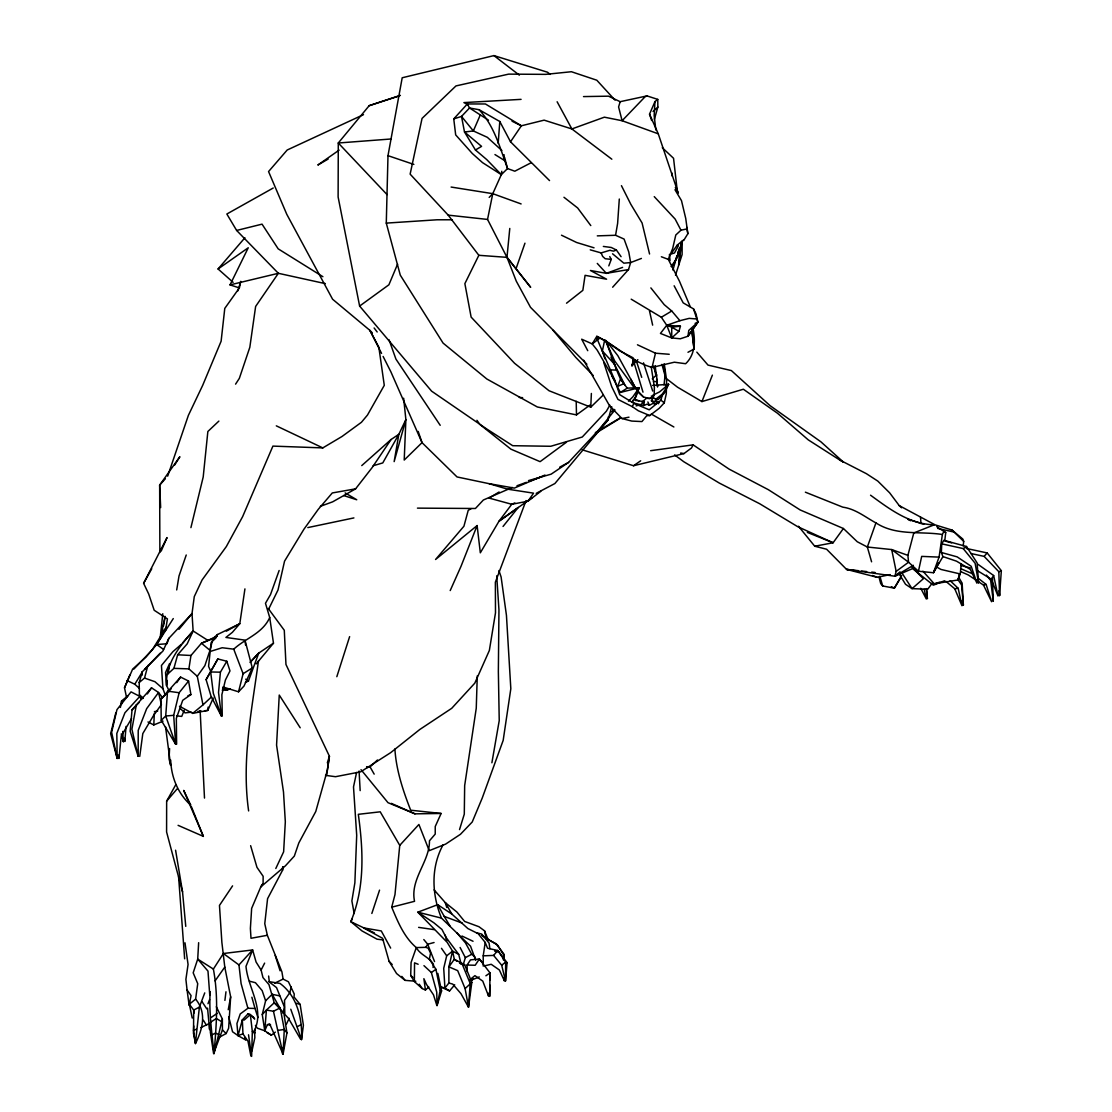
<?xml version="1.0" encoding="UTF-8"?>
<svg xmlns="http://www.w3.org/2000/svg" width="1112" height="1112" viewBox="0 0 1112 1112"><rect width="100%" height="100%" fill="white"/><g stroke="black" fill="none" stroke-linecap="round" stroke-linejoin="round"><path stroke-width="1.5" d="M440.31 986.733L444.925 988.054L448.873 983.022L448.9 966.856L452.556 951.135L447.177 942.337L417.82 912.187L437.669 904.681L451.833 914.036L467.888 928.562L478.16 933.677L485.207 942.434L487.57 948.258L497.773 950.496L507.086 962.658L505.543 980.951L501.679 965.23L493.617 955.416L483.22 955.833L483.233 966.147M674.136 285.784L683.185 302.853L693.527 308.9L696.015 313.834L697.891 322.16L687.953 336.241L680.294 338.785L671.731 337.923L671.731 327.136L666.755 325.288L661.334 317.24L631.199 299.184M138.166 756.355L138.222 730.375L146.673 708.636L158.543 692.498L151.538 687.814L132.022 709.887L130.16 731.209L138.166 756.355L131.897 729.222L136.401 704.605M175.779 784.683L166.647 801.14L166.591 831.984L182.535 891.838L185.76 926.352M682.17 241.082L682.101 254.606L675.498 275.206M505.543 980.951L505.668 962.075L497.773 950.496L493.617 955.416M159.878 552.442L159.655 485.124L179.866 456.698L174.64 465.038M210.515 1031.213L209.542 1029.17L209.598 1023.332L200.855 1027.599M232.575 885.861L219.467 905.418L221.872 942.351L224.791 967.079L230.657 996.88L228.627 1028.266L226.153 1033.521L218.842 1037.51M489.794 984.982L489.683 996.421L490.017 972.917L479.355 959.003L470.501 959.892L467.082 965.049L467.276 971.679M489.836 980.089L489.878 975.182M428.787 986.997L425.423 990.041L422.143 988.512L414.359 981.548L414.554 962.853L418.154 964.257M121.542 704.146L121.583 700.977L127.949 695.806M170.692 760.094C171.206 777.149 177.976 793.704 190.805 805.213L183.689 790.396L203.357 836.377L178.087 825.34M590.111 404.99L576.489 414.901L537.332 406.978L486.834 378.997L443.076 343.094L400.292 275.15L386.281 223.109L387.991 155.666L402.197 77.77L493.937 55.6L547.521 72.224L550.176 74.407M693.068 328.791C695.5 340.8 695.208 354.825 685.631 363.721L674.345 362.206L652.049 367.419L655.482 353.199L669.229 354.283M244.64 1037.774L245.919 1040.081L238.037 1035.619L242.346 1019.843L248.073 1013.81L250.353 1014.575L252.327 1031.505L251.632 1056.4L248.518 1034.799M414.359 981.548L410.703 975.432L411.079 962.492L416.305 947.591C404.059 937.207 397.748 921.653 391.716 907.17L394.982 894.59L399.75 845.356L380.221 811.816L358.314 814.318C363.304 850.374 365.056 887.446 350.808 921.667L362.025 930.939L377.024 939.181L383.418 939.946M477.27 675.901L476.256 708.233L464.663 785.6L464.288 814.165L459.534 829.58M290.774 1009.237L301.547 1039.595L303.395 1025.181L300.143 1004.428L294.027 996.964L294.249 994.045L288.425 981.771L283.115 979.102L281.92 971.888L267.353 935.289L264.767 923.683L267.575 898.677L282.531 870.265L282.656 866.887M193.752 1025.959L193.432 1033.173L195.504 1043.501C202.662 1029.003 206.971 1012.81 195.615 999.132L197.727 983.675L193.182 972.819L197.714 959.1L198.645 942.698M615.033 100.122L596.797 80.217L571.415 71.724L545.7 74.365L508.643 74.129L455.989 85.916L422.06 118.4L410.133 174.139L448.192 215.13L478.841 255.301L464.872 283.63L471.127 317.101L514.564 363.276L549.064 390.757L590.764 407.173L591.375 393.453M941.364 552.497L957.168 556.876L971.207 566.3L976.975 583.202L970.303 569.386L956.515 561.171L942.948 556.598L941.364 552.497L941.739 543.837L943.879 540.307L966.509 546.506L977.101 562.908L978.574 582.813L977.976 579.686M142.155 675.151L142.308 671.745L162.95 650.993L168.815 638.371L192.015 613.588L194.28 596.602L202.106 579.936L226.334 546.562L242.652 516.593L272.913 446.107L322.814 447.9L342.01 436.488L361.442 422.282L367.488 415.04L384.279 385.336L378.844 347.194L369.935 330.403L332.585 299.225L286.785 214.324L268.562 171.554L287.188 150.009L363.499 114.647M147.979 721.98L153.803 724.941L154.318 713.306M169.58 748.529L169.052 758.884L170.622 765.223L165.535 726.831M583.508 96.591L608.514 96.174L620.148 101.692L647.003 95.91L657.762 99.385L654.968 101.595L654.162 115.579L655.844 129.993M210.599 671.036L208.57 666.366L211.169 642.486L215.825 638.052L217.465 634.535L239.789 623.707L244.932 588.887M258.457 660.834C251.771 710.498 241.457 760.594 248.629 810.926M300.907 1036.023L300.699 1039.4L288.564 1018.481L284.825 1014.366L284.519 1000.3L289.912 992.516L291.149 986.803M216.312 1006.749L222.358 1019.009L214.004 1053.62C216.451 1025.375 218.647 997.13 213.379 969.066L223.387 953.512L252.632 949.954L256.08 962.019L261.111 970.053L262.946 977.545L268.951 984.593L274.247 1002.76L283.852 1013.088L286.938 1032.909L283.073 1054.19L269.618 1023.818L267.394 1024.694L264.753 1030.782L271.411 1035.161L275.331 1032.103M204.747 992.891L199.395 1007.111L195.406 1043.64L193.544 1030.393L193.696 1010.071L189.346 1004.219L191.069 995.574L187.066 989.944L185.899 979.352L188.067 964.465L184.981 942.781M178.949 629.322L192.015 613.588L193.127 630.977C179.588 646.169 165.146 663.794 166.564 685.478L169.385 691.594M619.301 199.034L617.619 223.387L615.575 235.271L624.096 239.08L628.78 252.007L630.643 262.571L628.516 269.563L612.656 287.216M999.076 590.68L999.563 595.601L1001.342 570.692L987.178 552.942L966.328 548.452M498.176 143.392L499.802 121.5L479.105 109.727L469.528 107.989L467.36 103.958L453.752 118.901L455.684 134.899L472.308 153.512L482.525 162.63L501.331 174.626L507.531 168.565C500.15 148.118 494.298 125.948 479.105 109.727M503.375 959.851L503.736 954.972L497.467 945.005L481.774 935.414M264.753 1030.782L266.407 1010.071L274.247 1002.76L280.196 1007.889L284.269 1029.476L283.073 1054.19L273.455 1011.239L266.407 1010.071L262.265 1014.519L264.753 1030.782L257.331 1028.183L255.454 1025.403M126.045 726.4L124.836 741.509L124.544 738.271M226.806 661.251L220.412 672.176L218.522 692.456L221.427 716.1L211.155 696.557L206.109 679.654L217.841 658.957L226.806 661.251L229.989 670.911L225.416 680.016L221.872 694.708L222.275 716.072M208.125 707.107L207.805 710.401L192.682 713.39L179.449 706.217M509.782 228.446L506.975 257.345L516.274 281.141L530.507 307.315L586.886 364.222M664.059 384.905L665.032 375.578L663.92 364.152M503.653 959.517L504.195 954.443L496.119 943.754L486.194 938.75L484.526 930.813L478.924 926.713L464.621 921.431L456.893 912.007L445.342 902.68L434.111 889.878M679.724 254.773L678.654 264.99L681.795 241.721M680.071 251.368L680.613 246.252M160.045 639.233L162.783 613.727M922.946 571.207L934.233 583.814L958.03 579.964L960.212 573.959L961.282 563.909M214.004 1053.62C211.947 1033.006 208.82 1012.142 210.182 991.64M282.476 1053.87L283.185 1047.448M963.214 545.867L963.701 541.391L962.811 539.056L951.997 530.049L935.081 524.85L899.247 505.612L889.642 492.825L877.799 481.093L866.401 473.684L839.755 460.007L808.257 439.865L777.469 413.233L743.358 389.228L701.936 401.571L677.569 387.226L664.893 377.454M254.342 1033.785L254.843 1029.406M608.431 416.666L608.028 420.03L554.888 483.539L536.206 493.353M944.797 540.488L945.728 532.606L936.749 526.685M224.902 1000.383L225.972 991.793M433.054 967.496L433.444 964.354C429.357 957.084 420.322 955.111 416.305 947.591L425.84 947.327L428.217 948.258L430.552 953.137L429.385 959.058L435.918 969.317L440.227 990.139L437.03 1005.582L436.738 992.126L431.373 972.527L423.95 965.647M454.725 984.815L449.554 990.917L444.925 988.054L443.716 968.302L446.69 955.806L452.556 951.135L454.322 959.295L464.663 964.743L471.822 982.382L468.513 1007.236L460.993 993.683L452.737 984.106L448.873 983.022M139.737 756.41L142.809 733.572L153.275 715.947L161.393 704.577L158.543 692.498L162.56 697.655M478.841 255.301L506.975 257.345L530.563 287.202L506.975 257.345L487.542 219.425L492.769 193.669L501.331 174.626L501.79 171.248M167.273 680.419L166.564 685.478L165.549 672.552L169.594 663.516L168.204 673.663M189.624 1001.968L189.137 1005.304L187.066 989.944M326.608 775.439L329.416 756.243L285.965 664.49L284.283 630.282L268.242 608.486M650.631 450.694L693.11 444.856L729.055 469.097L768.336 489.683L800.181 509.963L843.41 528.506L857.282 541.766L867.346 547.021L891.685 549.564L908.56 562.213L918.442 571.234L933.427 572.736L939.07 557.112L942.364 534.483L943.879 531.453L945.728 532.606M483.22 955.833L485.207 942.434M192.682 713.39L202.982 704.869L197.283 676.291L188.887 668.882L190.958 655.482L201.467 643.264L217.396 636.12M633.826 402.989L643.751 405.56L644.348 401.654L635.466 400.417L634.632 397.887M658.54 403.739L658.749 402.433L655.371 400.445M176.697 589.93L179.004 576.002L186.232 554.999M491.893 762.79L499.232 720.59L498.357 671.481L498.954 609.849L496.716 575.808M120.402 707.427L121.583 700.977M228.238 1009.738L230.657 996.88M161.532 636.064L162.825 629.378M163.464 626.042L165.09 617.674M681.587 241.804L679.279 253.731L681.559 242.499M282.531 870.265L283.185 866.971M160.434 638.385L165.035 616.326M604.9 358.815L602.384 350.975L604.636 340.216M672.927 270.049L676.916 255.816M167.676 476.158L188.387 415.36L202.676 385.364L221.121 341.217L224.777 308.399L239.372 287.911L240.776 281.35L237.843 290.927M356.577 772.479L353.505 786.935L356.702 835.321L354.867 882.831L351.878 900.915L354.158 913.522M958.03 579.964L959.364 573.736M251.979 1050.979L254.843 1037.649L254.565 1029.92M918.442 571.234L921.695 556.389L939.07 557.112M583.647 360.205L609.598 405.838L621.997 418.543L631.755 421.073L641.93 421.573L646.739 415.721L649.742 415.554L659.221 408.299L664.267 402.822L666.297 393.745L666.63 380.401L664.295 364.124M165.563 630.504L167.425 618.884L154.193 610.266L148.702 594.016L143.615 583.327L167.036 537.569L161.171 551.107M282.935 1013.282L284.422 1006.986L276.527 987.595L268.798 981.576L280.029 983.439C297.349 996.241 302.492 1018.87 301.547 1039.595M637.843 359.621L631.991 365.695L633.576 358.981M190.916 527.63L203.204 476.992L207.861 431.498L218.869 421.1M173.68 715.322L179.129 692.734L188.567 681.044L180.575 677.083L160.92 699.212L161.24 720.312L175.64 744.206L173.68 715.322L165.716 716.003L161.24 720.312M262.265 1014.519L265.615 1000.786L272.162 994.309L279.737 995.893M115.787 712.973L110.658 733.725L117.177 758.467L116.816 733.475L124.933 712.764L139.834 696.404L131.049 691.872L116.955 709.664L111.631 732.294L117.177 758.467M596.894 338.409L615.172 381.194L619.69 394.649L633.937 403.392L649.213 409.814L660.945 400.195L662.446 394.121M212.92 638.608L209.959 650.325L201.467 643.264L212.92 638.608L217.465 634.535M222.914 686.98L238.552 691.803L243.097 673.733L233.742 649.172L222.178 647.74L210.627 651.34M210.321 1031.88L213.587 1053.523L222.442 1029.934L222.358 1019.009M798.458 526.24L814.748 546.228L826.605 549.231L846.566 569.4L894.882 576.224L896.161 571.387L891.685 549.564L907.892 555.347L908.56 562.213L896.161 571.387M907.892 555.347L913.786 532.954L934.261 524.808C909.602 524.28 889.586 509.101 870.543 495.201M142.781 698.572L139.403 694.889L139.195 682.518L144.518 678.07L147.896 665.462M167.328 674.442L173.917 668.354L177.656 654.787L187.219 643.806L193.127 630.977L207.638 640.234M611.739 406.728L608.028 420.03L568.579 462.397L551.135 474.171L528.492 480.606M654.384 119.29L657.845 107.086L657.762 99.385M139.195 682.518L142.308 671.745M253.897 1031.561C265.337 1009.376 248.004 988.624 245.988 966.356L252.632 949.954L238.955 964.924L241.095 983.564L247.906 1008.264L240.22 1013.949L236.925 1023.61L238.037 1035.619L242.944 1033.84L247.962 1041.166L250.895 1055.983M620.148 101.692L618.592 106.96L622.108 120.721L658.262 133.815L678.264 193.154L675.318 187.497M678.904 331.39L680.433 326.219L666.755 325.288L660.445 333.433L671.731 337.923L678.904 331.39L671.731 327.136L680.433 326.219M463.176 964.868L465.344 957.64L460.104 947.48M437.03 1005.582L441.589 990.917L437.836 973.417M327.331 762.818L329.416 756.243L327.275 770.491L315.766 811.51L298.822 842.952L294.332 856.087L285.45 865.789L260.764 886.931L251.646 908.379L250.395 928.381L250.992 938.278L267.353 935.289M336.825 676.694L349.627 636.634M209.445 651.854L204.886 665.629L197.283 676.291M371.839 913.466L379.553 890.128M611.808 375.786L620.329 392.453L627.279 388.13L639.192 387.699L635.397 396.762M633.784 362.901L631.991 365.695L634.16 359.245M677.931 252.813L679.474 248.323L677.917 256.65L671.3 266.407M126.559 697.488L124.516 687.8L132.634 669.118L145.936 657.136L156.667 644.529L173.277 618.578M168.815 638.371L166.967 643.765L156.667 644.529L166.341 627.14L152.274 649.811L133.857 669.077M516.107 268.492L524.961 243.18M620.329 392.453L639.192 387.699L635.828 397.234L632.061 402.127L633.77 399.305M805.38 492.185L842.799 507.155C855.656 508.99 864.941 516.941 875.922 522.904L867.346 547.021L871.586 561.81M279.14 570.484L270.536 594.517L265.476 603.288L269.716 617.549L273.482 643.181L256.246 663.878M245.391 682.379L248.421 681.1L258.735 653.105L273.482 643.181M608.806 265.879L611.239 259.388L609.765 256.58M526.059 500.567L495.368 582.16L495.493 612.823L489.349 650.492L474.81 683.143L451.722 708.316L419.794 729.486L390.673 752.657L360.719 771.811L335.504 776.704L325.524 775.356M605.484 340.133C610.655 353.13 614.658 366.446 620.496 379.011L617.702 386.295L623.832 383.751L627.279 388.13M208 1003.719L209.598 999.577M471.196 508.615L468.221 510.366L463.926 526.24L435.57 559.489L477.117 525.573L461.021 566.314L450.207 590.569M701.936 401.571L712.389 375.133M690.371 306.981L679.446 281.197L668.312 259.388L672.704 248.407L675.79 235.007L680.961 230.198L686.91 228.933M184.203 710.346L181.729 716.406L176.627 715.892M124.516 687.8L129.812 674.998M397.582 264.128L388.894 284.797L359.621 306.064L431.609 391.16L486.361 428.745L512.715 445.703L550.76 446.273L582.271 437.016L606.401 411.176L609.862 405.185M480.273 114.981L473.351 130.952L464.51 132.008L461.508 116.426L469.528 107.989L488.488 120.179M651.646 120.499L649.533 114.133L654.968 101.595M443.021 844.898C430.65 867.735 431.831 894.618 441.464 918.109L470.543 946.187L475.714 960.309M213.212 698.058L207.805 710.401L204.552 710.763M394.899 748.96C396.15 769.977 403.017 790.66 410.675 810.203L441.116 813.47L435.237 826.508L435.223 834.097L429.468 840.783C429.705 861.786 409.869 879.133 414.54 901.318L391.716 907.17M226.348 631.157L239.789 623.707L232.366 632.353L225.917 637.44L244.987 640.137L252.299 667.923L243.973 686.104L238.552 691.803M275.804 868.5L283.63 851.82L285.325 821.81L283.504 792.064L276.568 745.082L279.251 695.056L300.198 727.776M286.312 1024.374L289.19 1018.286M652.647 385.419L668.576 384.335L664.364 393.12L658.193 399.611L655.649 399.347L652.438 396.789M268.506 609.445L278.014 589.972L284.547 561.171L303.91 529.27L318.227 509.379L332.293 492.95L355.59 488.849L371.992 467.791L391.063 439.518L398.833 434.319L405.88 419.627L403.642 398.207M239.372 287.911L230.031 284.894L248.254 247.767L218.077 268.979L233.117 282.337M635.466 400.417L635.883 399.597L638.927 400.834M261.111 970.053L264.628 963.117M693.11 444.856L691.497 447.983L683.949 453.585L633.534 465.733L582.271 449.832M649.742 415.554L638.371 410.801L632.255 406.631L633.937 403.392M631.991 365.695L635.077 359.774M652.049 367.419C631.102 361.511 616.048 345.429 596.824 336.324L592.237 343.914L581.687 339.202L587.748 350.683M938.681 562.978L933.427 572.736L942.948 556.598M651.41 400.82L658.749 402.433L655.552 404.142L651.41 400.82L652.73 398.388L651.368 395.928M217.841 658.957L206.109 679.654M143.615 583.327L151.746 568.718M352.254 919.04L350.808 921.667L374.438 932.954M678.056 252.41L679.682 249.575L674.345 263.308L671.342 266.671M901.651 575.557L894.354 588.151L882.706 585.982L880.732 583.647L879.05 577.225M131.55 718.561L121.25 736.047L118.914 758.495L118.511 755.145M425.84 947.327L427.689 944.241L434.069 942.517M901.179 576.919L894.354 588.151L891.365 586.636M139.431 688.356L134.774 684.227L142.336 671.926M683.602 240.609L687.841 233.728L685.743 218.466L681.489 200.633L674.984 189.735M665.949 385.6L668.576 384.335L662.293 394.135L655.649 399.347M235.577 384.14L239.344 378.358L249.825 347.291L255.635 306.439L278.361 273.302L325.343 283.63M993.641 575.543L998.006 596.018L991.237 579.199L993.641 575.543L977.865 564.243M695.125 323.37L697.891 322.16L687.953 336.241L688.801 330.375L697.891 322.16L693.527 308.9M549.537 180.589L510.519 141.794L521.375 125.795L544.129 120.152L571.874 128.95L611.836 159.197M147.354 693.916L151.538 687.814M176.738 682.671L180.575 677.083M499.093 491.99L489.113 498.093L511.756 504.278L527.964 501.22L533.552 493.158L507.6 489.169L489.113 483.678L457.046 476.951L422.032 442.645L390.854 371.769L383.112 356.452M639.192 387.699L632.881 396.803L628.502 401.182M215.089 980.881L224.791 967.079M671.995 252.452L677.277 245.057L683.463 240.011M843.41 528.506L833.096 542.767L814.748 546.228M262.793 884.151L260.764 886.931L263.099 883.248L263.141 876.298L256.969 867.346L250.631 845.676M932.384 582.924L927.728 589.221L912.048 588.637L905.543 584.314L899.191 573.945M269.716 617.549C262.488 633.548 245.766 638.066 233.742 649.172M503.041 526.462L518.248 507.447L498.996 521.222L480.328 552.817L477.117 525.573M593.46 436.599L614.95 409.897M471.252 981.145L473.309 978.602M400.376 95.382L369.184 105.682L338.284 143.003L338.117 197.005L359.621 306.064M166.647 801.14L177.183 788.811M218.077 268.979L244.918 237.746M970.804 553.484L984.134 556.389L987.178 552.942M144.616 669.354L160.142 653.217M182.451 643.07L193.127 630.977M165.382 478.716L159.655 485.124L160.656 507.586M611.697 411.926L614.019 409.355M399.75 845.356L418.904 824.465L429.232 850.68L445.592 844.119L460.479 834.278L472.225 821.99L482.233 798.055L503.18 740.356L510.825 688.717L506.447 615.367L501.109 576.989L498.927 570.539M250.603 661.876L258.735 653.105L250.005 662.432M489.183 197.408L492.769 193.669L521.125 203.941M132.022 709.887L139.097 702.52M160.92 699.212L171.206 688.731M462.05 963.743L470.181 983.411L468.513 1007.236L465.108 988.596L471.822 982.382M590.764 407.173L603.01 395.233M202.982 704.869L211.558 696.849M377.468 759.982L370.046 766.891L367.113 767.558M653.05 111.464L657.845 107.086M361.761 465.594L391.063 439.518M652.271 378.831L656.65 374.952L653.119 366.015M181.298 644.362L172.874 651.702L161.448 665.49L162.908 688.648L165.132 694.652M641.971 402.071L646.336 398.374L652.73 398.388M944.519 580.77L933.329 585.19L912.618 568.593L894.882 576.224L900.039 571.846M668.576 384.335L659.611 391.869L652.744 395.26M644.348 401.654L640.86 404.56L636.106 405.894M195.615 999.132L189.346 1004.219L192.223 1018.064M470.015 979.616L474.921 975.641L482.761 981.118L488.571 996.143L488.071 992.988M501.679 965.23L505.668 962.075L507.086 962.658M566.536 303.201L582.841 290.357L585.079 275.331L606.582 279.195L590.43 270.494L606.36 273.344L628.516 269.563M527.964 501.22L540.779 491.309M566.495 442.187L540.098 461.661L510.922 449.165L479.87 424.437L476.923 420.28M531.939 497.828L498.996 521.222L511.756 504.278L514.814 502.916M431.373 972.527L435.918 969.317M339.132 150.12L317.837 165.035L328.123 159.072M188.567 681.044L190.916 694.583L182.702 700.324L176.335 718.408L176.627 744.192M485.888 975.794L490.017 972.917M633.534 465.733L640.679 460.799M211.28 1017.383L217.299 1013.296M243.097 673.733L252.299 667.923M210.766 1022.053L216.353 1018.522L221.33 1021.483M941.739 543.837L963.228 548.577L966.509 546.506M595.837 433.18L620.677 417.959M661.334 317.24L671.759 311.012L679.932 320.673L689.204 318.366L696.751 318.991M475.463 149.995L481.565 146.367L464.51 132.008L475.463 149.995L486.75 159.6L501.331 174.626M595.365 432.624L620.482 417.723M894.882 576.224L913.341 565.313M355.59 488.849L332.669 501.832L320.339 506.335M273.232 188.011L226.848 214.018L236.634 230.448L278.361 273.302L230.031 284.894M489.113 483.678L514.328 488.098L544.991 475.046M559.739 467.137L568.579 462.397M643.751 405.56L647.045 404.17L649.408 405.296L652.841 403.475L655.552 404.142M297.251 1026.696L301.31 1024.541M590.25 249.839L601.133 252.91L610.113 250.228M687.98 352.268L694.027 349.085L691.956 330.208M465.344 957.64L471.724 954.291L475.116 957.098M531.272 162.672L514.814 171.206L507.531 168.565L504.626 157.515M199.395 1007.111L193.696 1010.071L194.127 1013.046M211.502 1035.119L215.353 1033.159L219.259 1034.535M273.455 1011.239L280.196 1007.889M274.65 983.161L283.115 979.102M647.003 95.91L645.043 96.8L622.108 120.721L604.372 117.177L571.874 128.95L557.126 101.762M230.226 688.828L227.195 690.121L222.205 690.191M153.803 724.941L163.019 721.16M596.949 339.216L599.952 337.992L592.237 343.914L597.186 350.127L615.172 381.194M621.08 256.677L616.382 250.005L613.602 251.131L610.585 250.506M984.134 556.389L998.826 571.707L1001.342 570.692M193.544 1030.393L196.393 1029.253M470.487 980.45L479.258 976.948M187.914 695.751L190.916 694.583M641.415 258.429L630.643 262.571L623.846 263.169L612.559 253.786M622.595 267.38L606.36 273.344L597.283 263.419M512.298 487.459L483.359 500.011L475.422 508.49L417.445 508.128M516.997 485.749L526.393 482.33M531.091 480.62L542.044 476.631M679.932 320.673L666.755 325.288L671.731 337.923M369.184 105.682L399.486 95.799M453.752 118.901L461.508 116.426L473.351 130.952L487.334 137.318L501.873 150.523M934.233 583.814L939.974 582.104M373.173 465.733L382.778 462.926L398.833 434.319L394.148 461.619L405.88 419.627L404.212 460.048L422.032 442.645L418.195 431.442M236.634 230.448L262.043 224.151L278.195 248.852L322.897 276.707M484.818 965.786L491.198 964.285L499.371 969.984L504.473 981.02L503.736 977.754M983.494 585.079L986.135 584.467L991.598 601.717L983.494 585.079L968.26 574.946L960.893 571.693M307.829 527.588L353.908 517.914M858.297 570.664L846.566 569.4L877.215 577.337L890.198 574.598M621.997 418.543L628.989 417.181M154.401 711.638L157.723 711.013M278.278 1030.324L284.269 1029.476L286.938 1032.909M954.749 588.748L958.183 588.317L961.963 605.72L954.749 588.748L945.7 581.242M191.528 712.18L185.009 712.889L180.019 708.358M198.033 711.471L201.3 711.11M391.299 138.972L338.284 143.003L387.059 194.614M386.281 223.109L437.085 219.787L452.362 219.787M521.083 99.357L463.912 102.596L468.013 104.75M597.297 235.869L615.575 235.271M361.011 769.671L387.991 802.683L414.984 813.845L441.116 813.47M467.36 103.958L485.43 103.972L521.375 125.795L512.048 121.208M220.412 672.176L210.682 671.968L213.323 693.318L221.427 716.1M467.082 965.049L475.199 965.258L479.355 959.003L482.108 962.102M247.906 1008.264L255.009 1008.459L257.942 1017.577M267.394 1024.694L270.563 1024.791M173.917 668.354L188.887 668.882M609.974 369.851L616.09 370.087M519.235 397.484L522.612 397.651M177.656 654.787L190.958 655.482M366.599 766.696L370.046 766.891L374.174 774.133M390.646 948.091L381.277 930.952L363.624 927.908L382.57 938.292L389.117 961.38L396.581 973.542L405.06 980.353L415.818 981.257M861.647 571.026L866.679 571.568M871.711 572.096L875.061 572.458M448.192 215.13L487.542 219.425M611.239 259.388L605.192 258.721L602.648 256.413L601.133 252.91M603.343 246.433L611.266 247.476L616.382 250.005M942.364 534.483C919.985 531.036 896.147 536.012 875.922 522.904M179.129 692.734L167.551 691.122L165.716 716.003L175.64 744.206M846.566 569.4L853.251 570.331M418.626 927.38L434.236 929.646M653.508 381.305L656.928 381.833L657.678 386.545M451.111 187.052L492.769 193.669M680.697 453.015L683.949 453.585M494.687 951.149L499.288 952.164M937.652 528.408L954.124 532.078L963.701 541.391M960.212 573.959L940.947 569.441L936.61 566.953M476.659 932.843L481.677 934.038L489.085 943.059L489.878 948.717M441.464 918.109L417.82 912.187L433.888 922.793L441.937 929.437L446.232 937.694L458.7 954.36L461.23 964.354M249.435 981.173L255.44 982.702L262.154 990.611L265.615 1000.786M960.851 565.466L970.317 567.94M637.913 392.077L643.431 396.942L649.45 398.596L654.162 395.691L654.384 387.198L651.201 366.793M945.089 541.058L951.622 542.865M296.07 1003.232L300.143 1004.428M459.534 963.228L464.663 964.743M594.03 247.809L576.6 242.485L561.49 235.202M440.533 986.9L449.554 990.917M343.733 495.563L356.743 499.761L345.151 492.894M387.991 155.666L413.845 164.423M144.518 678.07L154.943 681.698L162.908 688.648M437.669 904.681L444.23 916.399L462.342 923.155M661.362 256.761L668.312 259.388M923.78 524.266L907.726 519.193L910.617 520.75M807.354 532.412L833.096 542.767L797.61 526.629L759.704 503.75L719.311 483.067L683.824 461.758L674.595 454.905M872.572 575.46L877.215 577.337M960.615 568.607L972.666 573.861M391.327 803.364L414.984 813.845M637.454 344.789L655.482 353.199M276.304 425.84L322.814 447.9M461.953 936.012L473.045 941.266M127.004 680.516L134.774 684.227M632.255 406.631L617.952 399.403L611.711 386.642L603.719 362.387M252.327 1031.505L254.912 1032.826M632.978 357.744L619.301 350.627L607.583 342.274L596.824 336.324M452.556 951.135L458.7 954.36M267.116 1032.798L271.411 1035.161M839.755 460.007L843.299 462.008L820.948 441.853L770.046 405.63L731.362 370.574L708.01 365.097L696.821 352.143M440.227 990.139L441.589 990.917M651.312 414.067L673.872 426.98M248.073 1013.81L253.397 1017.063L254.69 1019.037L250.353 1014.575L244.209 1020.051L242.346 1019.843L242.944 1033.84M976.531 570.095L991.237 579.199M494.951 154.554L504.862 160.712M213.379 969.066L197.714 959.1L207.986 971.11L209.751 995.101M238.037 1035.619L232.547 1031.769L228.725 1016.799M245.724 679.182L248.421 681.1M156.667 644.529L163.617 649.464M223.387 953.512L238.955 964.924M677.305 245.043L678.376 245.835L674.497 252.966L669.424 254.537L670.049 260.681M456.921 961.268L454.322 959.295L448.9 966.856L457.685 970.637L465.108 988.596M493.937 55.6L519.36 75.157M563.965 197.269L577.642 207.958L590.792 225.583M978.046 578.101L986.135 584.467M660.945 400.195L664.267 402.822M671.759 311.012L664.225 304.66L650.867 287.897M139.403 694.889L143.073 698.072M410.703 975.432L412.927 977.42M899.247 505.612L901.623 507.795M662.293 147.701L673.552 158.293L677.416 192.223M950.134 580.686L958.183 588.317M951.997 530.049L954.124 532.078M222.442 1029.934L226.153 1033.521M911.937 567.162L923.363 578.726L912.048 588.637L901.832 572.833M389.117 961.38L392.188 964.507M372.325 332.863L369.935 330.403L381.555 353.394M593.196 375.508L575.71 357.341L553.011 330.25M654.245 196.629L675.151 219.078L680.961 230.198M637.315 390.368L643.431 396.942M602.384 350.975L615.339 365.167M456.823 932.787L465.442 942.865L471.724 954.291M423.797 939.543L427.689 944.241L434.542 961.574M986.358 575.099L990.667 580.394L993.294 601.133L992.529 597.936M401.835 976.392L405.06 980.353M963.228 548.577L975.127 563.256L978.574 582.813M606.665 341.356L617.841 355.673L636.3 389.269M374.118 327.984L377.177 331.974M634.41 388.032L614.658 360.872L606.262 342.26M620.496 379.011L623.832 383.751M441.478 948.314L446.69 955.806M957.738 579.296L961.588 584.968L963.367 605.178L962.269 600.48M419.266 984.231L422.143 988.512M440.199 425.312L395.928 359.093L389.033 339.785M621.9 380.471L624.652 384.641L611.016 357.272M202.134 1001.801L206.762 1008.848M203.371 1020.26L206.512 1025.32M444.23 916.399L450.179 926.282M958.655 577.281L962.144 583.147L963.367 605.178M451.833 914.036L445.342 902.68L446.76 907.462M272.162 994.309L279.835 1007.903M499.802 121.5L510.519 141.794M920.778 588.29L926.31 598.993L924.239 589.29M630.754 379.081L635.299 388.088M621.441 185.662L630.796 204.247L642.083 222.984L649.561 253.995M647.879 401.96L649.408 405.296M484.526 930.813L488.168 939.779M649.533 114.133L658.262 133.815M191.431 806.77L203.357 836.377M139.834 696.404L140.988 699.462M643.514 362.832L652.688 391.035M636.425 361.164L641.707 377.343M275.206 955.458L280.099 970.804M436.78 1005.262L433.485 994.809L426.438 984.328L423.88 978.685L425.423 990.041M643 392.161L632.686 358.064M879.842 576.183L882.706 585.982M251.868 997.242L255.009 1008.459M661.932 364.361L665.032 375.578M445.175 935.122L446.746 940.863M121.236 733.906L123.349 741.704L122.737 731.432M121.722 735.129L123.349 741.704M649.491 310.929L652.647 325.135M686.716 227.237L687.841 233.728M654.301 366.501L655.76 375.008M175.585 850.221L182.535 891.838M209.542 1029.17L207.541 1008.125M691.664 329.5L694.027 349.085M245.182 641.777L245.557 645.057M268.631 976.03L269.285 981.701M655.163 365.612L656.275 375.495M656.65 378.789L657.47 386.879M926.449 588.832L927.394 598.729L926.463 588.595M184.648 958.794L178.587 876.631M504.028 154.665L504.306 158.057M920.527 517.163L920.972 523.585M359.079 771.005L360.163 790.618M204.497 798.068L200.132 710.554M671.926 172.986L672.079 175.946M656.65 374.952L656.928 381.833M992.418 578.226L993.294 601.133M998.826 571.707L999.563 595.601M576.211 401.307L576.489 414.901M227.195 690.121L222.65 688.078L227.195 690.121"/></g></svg>
